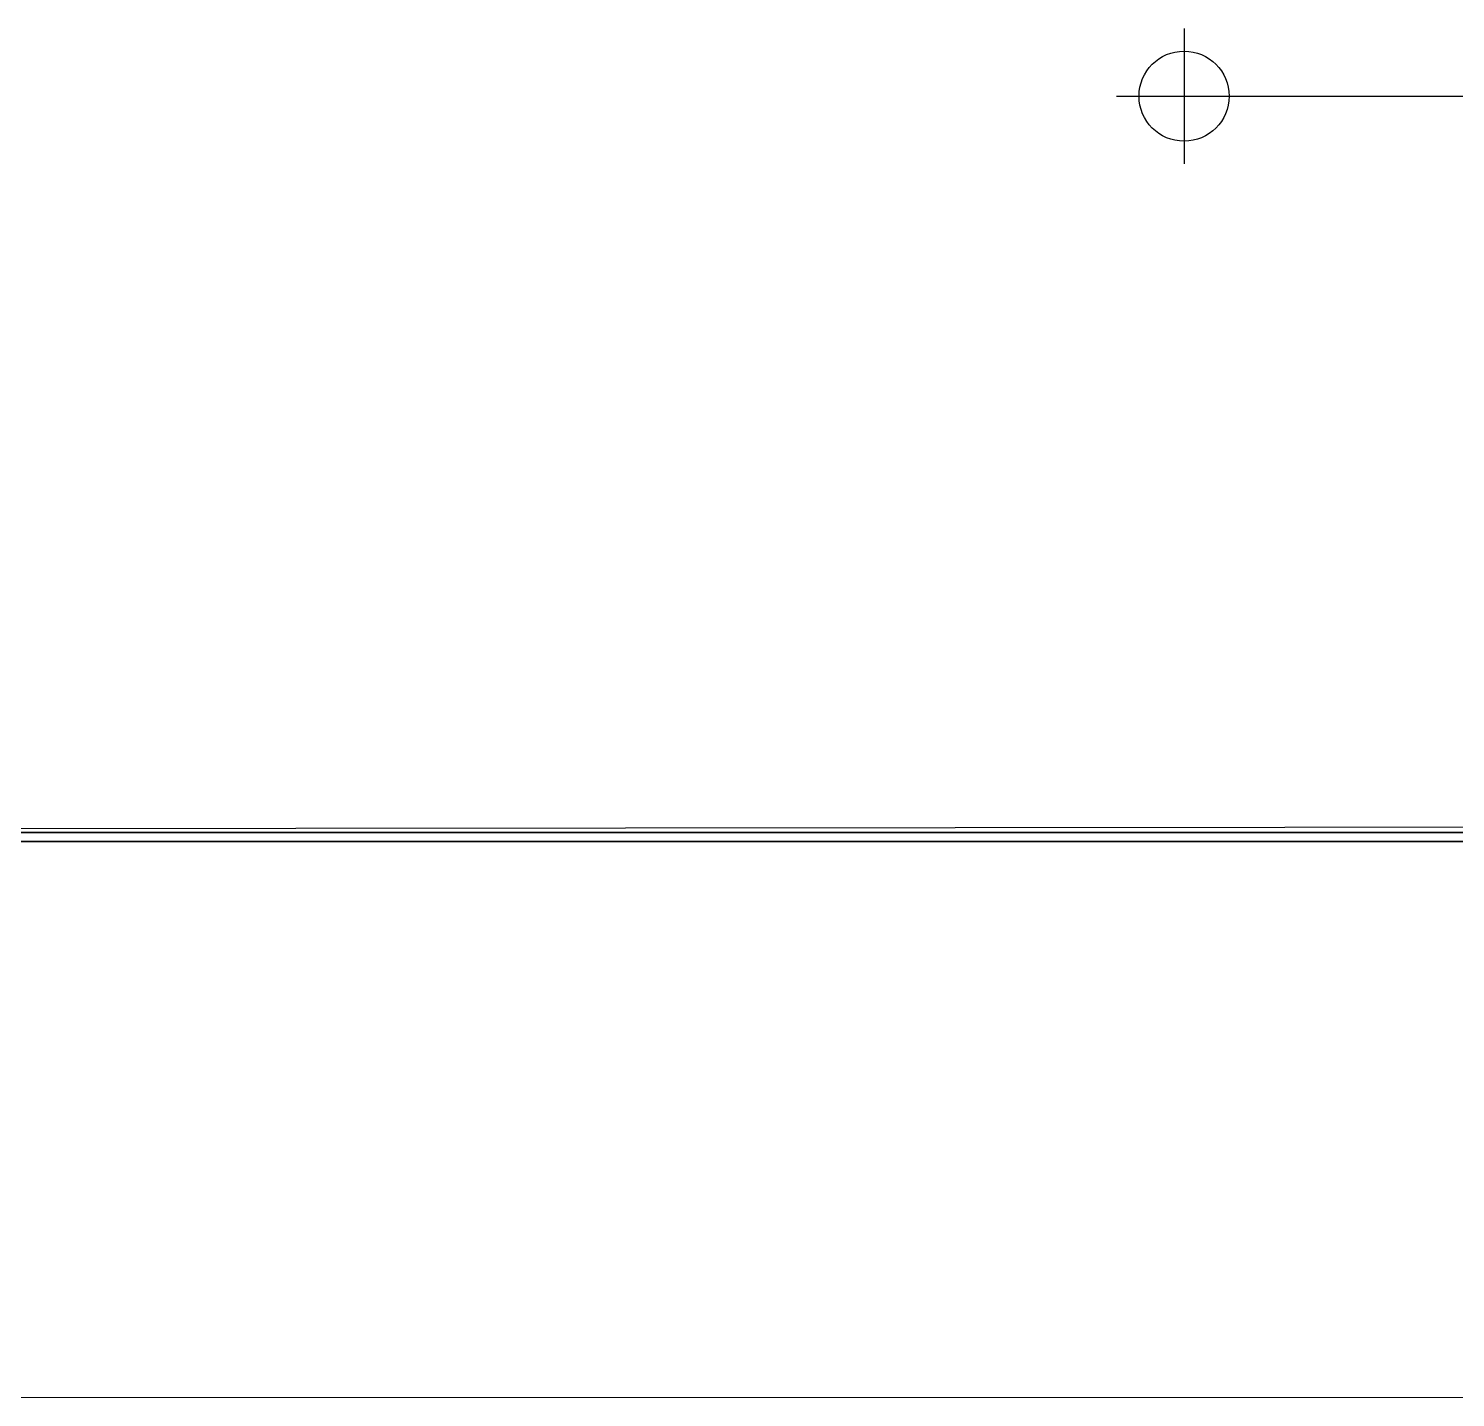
# Model space of a CAD drawing. Header units: metres. Extents: x 2.5 to 42.6, y 0.9 to 31.9.
# Drawn here: x 31.377 to 33.869, y 8.021 to 10.412 of the extents above; entities that cross this region are included whole.
import ezdxf

# ---------------------------------------------------------------- set-up
doc = ezdxf.new("R2010")
doc.units = ezdxf.units.M
doc.layers.add('ARREDI', color=9, linetype='Continuous')
doc.layers.add('PARETI_STRUTTURE', color=7, linetype='Continuous')

msp = doc.modelspace()

# ---------------------------------------------------------------- linework, layer by layer
at = {"layer": 'ARREDI'}
msp.add_lwpolyline([(34.147, 9.008), (24.9544, 9.008)], close=True, dxfattribs=at)
msp.add_lwpolyline([(34.1469, 8.9923), (24.9636, 8.9923), (34.1469, 8.9923)], dxfattribs=at)
at = {"layer": 'PARETI_STRUTTURE'}
for points in [[(33.3949, 10.4122), (33.3949, 10.176)], [(33.2767, 10.2941), (33.9461, 10.2941)], [(24.9339, 9.0084), (24.3867, 8.0212), (34.0879, 8.0216)], [(24.4419, 8.1208), (24.9339, 9.0084), (34.1469, 9.018)]]:
    msp.add_lwpolyline(points, dxfattribs=at)
msp.add_circle((33.3949, 10.2941), 0.0787, dxfattribs=at)

doc.saveas('drawing.dxf')
